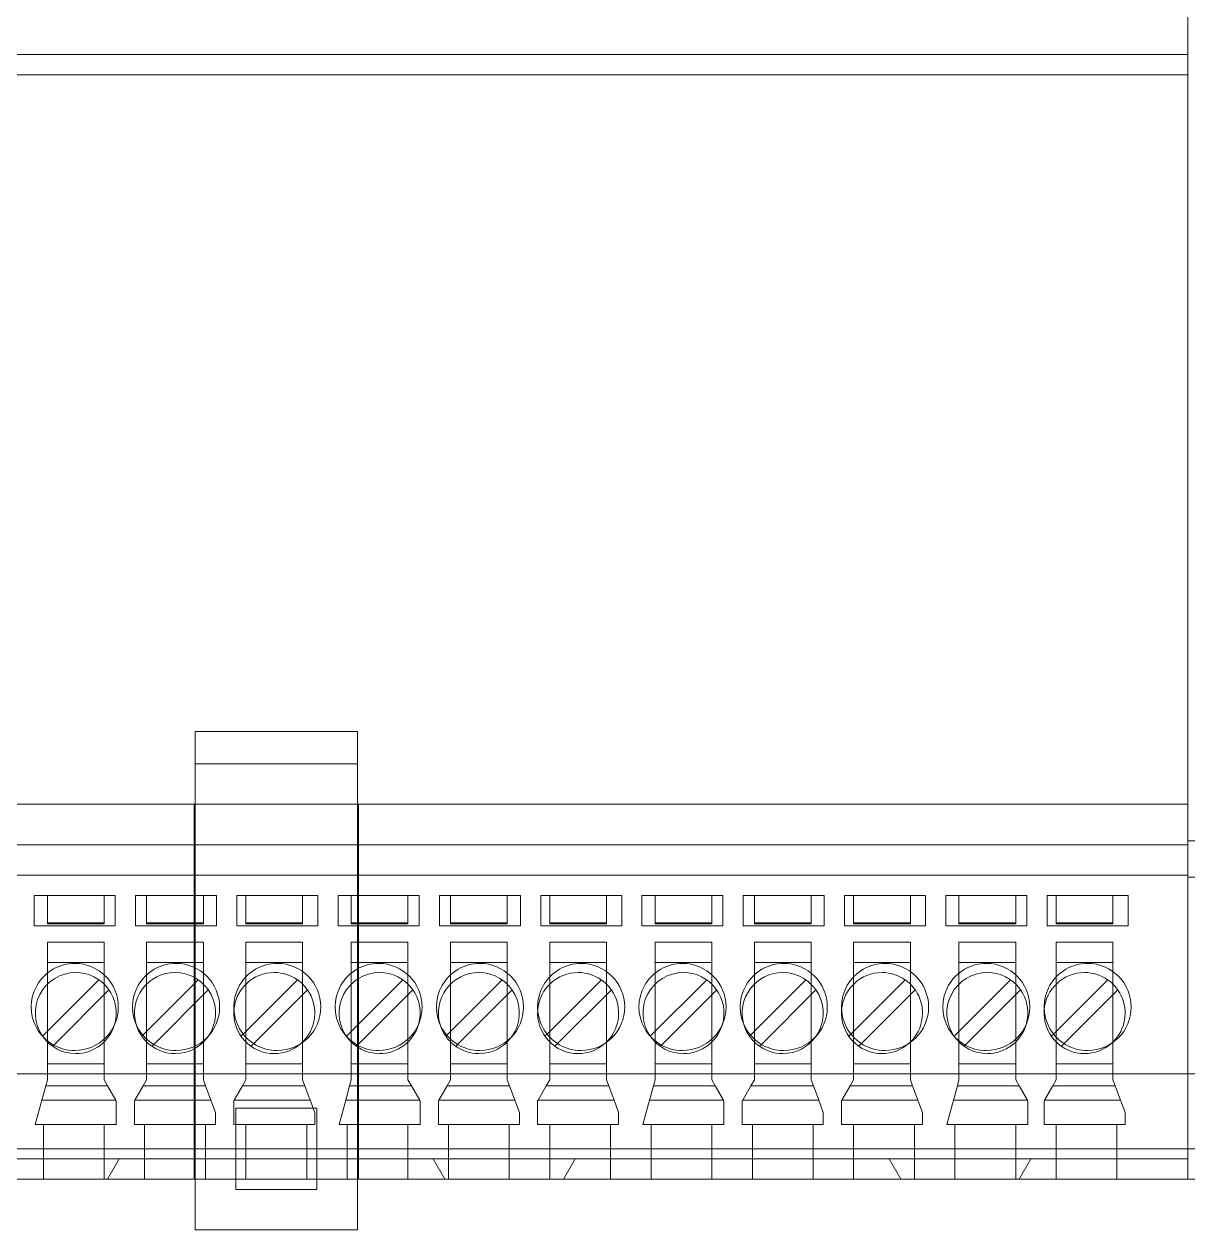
# Model space of a CAD drawing. Header units: millimetres. Extents: x 42151 to 59780, y 37376 to 44547.
# Drawn here: x 47178.2 to 47235.6, y 43174.7 to 43234.2 of the extents above; entities that cross this region are included whole.
import ezdxf

# ---------------------------------------------------------------- set-up
doc = ezdxf.new("R2010")
doc.units = ezdxf.units.MM
doc.set_wipeout_variables(frame=1)
doc.layers.add('000-PI-Oprema', color=30, linetype='Continuous', lineweight=5)
doc.layers.add('004-PI-DIN Šina', color=3, linetype='Continuous')

# ---------------------------------------------------------------- blocks, each defined once
blk = doc.blocks.new('*U134')
at = {"layer": '004-PI-DIN Šina'}
blk.add_lwpolyline([(610, -17.5), (610, 17.5), (0, 17.5), (0, -17.5)], close=True, dxfattribs=at)
for points in [[(0, 12.5), (610, 12.5)], [(0, -12.5), (610, -12.5)]]:
    blk.add_lwpolyline(points, dxfattribs=at)
blk = doc.blocks.new('2954934 - phoenix contact')
blk.add_wipeout([(48846.962, 45365.19), (48936.962, 45365.19), (48936.962, 45290.19), (48895.962, 45290.19), (48895.962, 45287.69), (48887.962, 45287.69), (48887.962, 45290.19), (48846.962, 45290.19)])
at = {"layer": '000-PI-Oprema', "ltscale": 0.25}
for p, q in [((48936.962, 45348.69), (48936.962, 45306.69)), ((48936.962, 45345.69), (48846.962, 45345.69)), ((48936.962, 45345.69), (48846.962, 45345.69)), ((48936.962, 45345.69), (48936.962, 45344.69)), ((48936.962, 45345.69), (48936.962, 45345.69)), ((48936.962, 45344.69), (48846.962, 45344.69)), ((48887.962, 45310.69), (48887.962, 45312.287)), ((48887.962, 45312.287), (48895.962, 45312.287)), ((48895.962, 45310.69), (48895.962, 45312.287)), ((48895.962, 45310.69), (48887.962, 45310.69)), ((48887.962, 45308.69), (48887.962, 45310.69)), ((48887.962, 45310.69), (48887.962, 45310.69)), ((48895.962, 45310.69), (48895.962, 45308.69)), ((48895.962, 45310.69), (48895.962, 45310.69)), ((48846.962, 45308.69), (48887.962, 45308.69)), ((48887.912, 45291.19), (48887.912, 45308.69)), ((48887.912, 45308.69), (48887.912, 45308.69)), ((48887.962, 45308.69), (48887.962, 45291.69)), ((48887.962, 45308.69), (48887.962, 45308.69)), ((48887.962, 45308.69), (48895.962, 45308.69)), ((48895.962, 45308.69), (48936.962, 45308.69)), ((48895.962, 45308.69), (48895.962, 45308.69)), ((48895.962, 45291.69), (48895.962, 45308.69)), ((48896.012, 45308.69), (48896.012, 45308.69)), ((48896.012, 45308.69), (48896.012, 45291.19)), ((48936.962, 45308.69), (48936.962, 45308.69)), ((48936.962, 45306.69), (48846.962, 45306.69)), ((48936.962, 45306.69), (48936.962, 45306.69)), ((48936.962, 45305.19), (48936.962, 45306.69)), ((48846.962, 45305.19), (48936.962, 45305.19)), ((48936.962, 45295.386), (48936.962, 45305.19)), ((48936.962, 45305.19), (48936.962, 45305.19)), ((48880.012, 45304.19), (48880.012, 45302.69)), ((48884.012, 45304.19), (48880.012, 45304.19)), ((48880.012, 45304.19), (48880.012, 45304.19)), ((48880.662, 45304.19), (48880.662, 45304.19)), ((48880.662, 45302.809), (48880.662, 45304.19)), ((48883.462, 45304.19), (48883.462, 45304.19)), ((48883.462, 45304.19), (48883.462, 45302.809)), ((48884.012, 45302.69), (48884.012, 45304.19)), ((48884.012, 45304.19), (48884.012, 45304.19)), ((48885.012, 45304.19), (48885.012, 45302.69)), ((48889.012, 45304.19), (48885.012, 45304.19)), ((48885.012, 45304.19), (48885.012, 45304.19)), ((48885.562, 45304.19), (48885.562, 45304.19)), ((48885.562, 45302.809), (48885.562, 45304.19)), ((48888.362, 45304.19), (48888.362, 45302.809)), ((48888.362, 45304.19), (48888.362, 45304.19)), ((48889.012, 45302.69), (48889.012, 45304.19)), ((48889.012, 45304.19), (48889.012, 45304.19)), ((48890.012, 45304.19), (48890.012, 45302.69)), ((48894.012, 45304.19), (48890.012, 45304.19)), ((48890.012, 45304.19), (48890.012, 45304.19)), ((48890.462, 45304.19), (48890.462, 45304.19)), ((48890.462, 45302.809), (48890.462, 45304.19)), ((48893.262, 45304.19), (48893.262, 45302.809)), ((48893.262, 45304.19), (48893.262, 45304.19)), ((48894.012, 45302.69), (48894.012, 45304.19)), ((48894.012, 45304.19), (48894.012, 45304.19)), ((48895.012, 45304.19), (48895.012, 45302.69)), ((48899.012, 45304.19), (48895.012, 45304.19)), ((48895.012, 45304.19), (48895.012, 45304.19)), ((48895.662, 45304.19), (48895.662, 45304.19)), ((48895.662, 45302.809), (48895.662, 45304.19)), ((48898.462, 45304.19), (48898.462, 45302.809)), ((48898.462, 45304.19), (48898.462, 45304.19)), ((48899.012, 45302.69), (48899.012, 45304.19)), ((48899.012, 45304.19), (48899.012, 45304.19)), ((48900.012, 45304.19), (48900.012, 45302.69)), ((48904.012, 45304.19), (48900.012, 45304.19)), ((48900.012, 45304.19), (48900.012, 45304.19)), ((48900.562, 45304.19), (48900.562, 45304.19)), ((48900.562, 45302.809), (48900.562, 45304.19)), ((48903.362, 45304.19), (48903.362, 45304.19)), ((48903.362, 45304.19), (48903.362, 45302.809)), ((48904.012, 45302.69), (48904.012, 45304.19)), ((48904.012, 45304.19), (48904.012, 45304.19)), ((48905.012, 45304.19), (48905.012, 45302.69)), ((48909.012, 45304.19), (48905.012, 45304.19)), ((48905.012, 45304.19), (48905.012, 45304.19)), ((48905.462, 45304.19), (48905.462, 45304.19)), ((48905.462, 45302.809), (48905.462, 45304.19)), ((48908.262, 45304.19), (48908.262, 45304.19)), ((48908.262, 45304.19), (48908.262, 45302.809)), ((48909.012, 45302.69), (48909.012, 45304.19)), ((48909.012, 45304.19), (48909.012, 45304.19)), ((48910.012, 45304.19), (48910.012, 45302.69)), ((48914.012, 45304.19), (48910.012, 45304.19)), ((48910.012, 45304.19), (48910.012, 45304.19)), ((48910.662, 45304.19), (48910.662, 45304.19)), ((48910.662, 45302.809), (48910.662, 45304.19)), ((48913.462, 45304.19), (48913.462, 45302.809)), ((48913.462, 45304.19), (48913.462, 45304.19)), ((48914.012, 45302.69), (48914.012, 45304.19)), ((48914.012, 45304.19), (48914.012, 45304.19)), ((48915.012, 45304.19), (48915.012, 45302.69)), ((48919.012, 45304.19), (48915.012, 45304.19)), ((48915.012, 45304.19), (48915.012, 45304.19)), ((48915.562, 45304.19), (48915.562, 45304.19)), ((48915.562, 45302.809), (48915.562, 45304.19)), ((48918.362, 45304.19), (48918.362, 45304.19)), ((48918.362, 45304.19), (48918.362, 45302.809)), ((48919.012, 45302.69), (48919.012, 45304.19)), ((48919.012, 45304.19), (48919.012, 45304.19)), ((48920.012, 45304.19), (48920.012, 45302.69)), ((48924.012, 45304.19), (48920.012, 45304.19)), ((48920.012, 45304.19), (48920.012, 45304.19)), ((48920.462, 45304.19), (48920.462, 45304.19)), ((48920.462, 45302.809), (48920.462, 45304.19)), ((48923.262, 45304.19), (48923.262, 45302.809)), ((48923.262, 45304.19), (48923.262, 45304.19)), ((48924.012, 45302.69), (48924.012, 45304.19)), ((48924.012, 45304.19), (48924.012, 45304.19)), ((48925.012, 45304.19), (48925.012, 45302.69)), ((48929.012, 45304.19), (48925.012, 45304.19)), ((48925.012, 45304.19), (48925.012, 45304.19)), ((48925.662, 45304.19), (48925.662, 45304.19)), ((48925.662, 45304.19), (48925.662, 45302.809)), ((48928.462, 45304.19), (48928.462, 45304.19)), ((48928.462, 45304.19), (48928.462, 45302.809)), ((48929.012, 45302.69), (48929.012, 45304.19)), ((48929.012, 45304.19), (48929.012, 45304.19)), ((48930.012, 45304.19), (48930.012, 45302.69)), ((48934.012, 45304.19), (48930.012, 45304.19)), ((48930.012, 45304.19), (48930.012, 45304.19)), ((48930.462, 45304.19), (48930.462, 45304.19)), ((48930.462, 45304.19), (48930.462, 45302.809)), ((48933.262, 45304.19), (48933.262, 45304.19)), ((48933.262, 45304.19), (48933.262, 45302.809)), ((48934.012, 45302.69), (48934.012, 45304.19)), ((48934.012, 45304.19), (48934.012, 45304.19)), ((48883.462, 45302.841), (48880.662, 45302.841)), ((48883.462, 45302.809), (48880.662, 45302.809)), ((48880.662, 45302.79), (48880.662, 45302.809)), ((48880.662, 45302.79), (48880.662, 45302.79)), ((48880.662, 45302.79), (48883.462, 45302.79)), ((48883.462, 45302.809), (48883.462, 45302.79)), ((48883.462, 45302.79), (48883.462, 45302.79)), ((48888.362, 45302.841), (48885.562, 45302.841)), ((48885.562, 45302.79), (48885.562, 45302.809)), ((48888.362, 45302.809), (48885.562, 45302.809)), ((48885.562, 45302.79), (48885.562, 45302.79)), ((48885.562, 45302.79), (48888.362, 45302.79)), ((48888.362, 45302.809), (48888.362, 45302.79)), ((48888.362, 45302.79), (48888.362, 45302.79)), ((48893.262, 45302.841), (48890.462, 45302.841)), ((48890.462, 45302.79), (48890.462, 45302.809)), ((48893.262, 45302.809), (48890.462, 45302.809)), ((48890.462, 45302.79), (48890.462, 45302.79)), ((48890.462, 45302.79), (48893.262, 45302.79)), ((48893.262, 45302.809), (48893.262, 45302.79)), ((48893.262, 45302.79), (48893.262, 45302.79)), ((48898.462, 45302.841), (48895.662, 45302.841)), ((48895.662, 45302.79), (48895.662, 45302.809)), ((48898.462, 45302.809), (48895.662, 45302.809)), ((48895.662, 45302.79), (48895.662, 45302.79)), ((48895.662, 45302.79), (48898.462, 45302.79)), ((48898.462, 45302.809), (48898.462, 45302.79)), ((48898.462, 45302.79), (48898.462, 45302.79)), ((48903.362, 45302.841), (48900.562, 45302.841)), ((48903.362, 45302.809), (48900.562, 45302.809)), ((48900.562, 45302.79), (48900.562, 45302.809)), ((48900.562, 45302.79), (48900.562, 45302.79)), ((48900.562, 45302.79), (48903.362, 45302.79)), ((48903.362, 45302.809), (48903.362, 45302.79)), ((48903.362, 45302.79), (48903.362, 45302.79)), ((48908.262, 45302.841), (48905.462, 45302.841)), ((48905.462, 45302.79), (48905.462, 45302.809)), ((48908.262, 45302.809), (48905.462, 45302.809)), ((48905.462, 45302.79), (48905.462, 45302.79)), ((48905.462, 45302.79), (48908.262, 45302.79)), ((48908.262, 45302.809), (48908.262, 45302.79)), ((48908.262, 45302.79), (48908.262, 45302.79)), ((48913.462, 45302.841), (48910.662, 45302.841)), ((48910.662, 45302.79), (48910.662, 45302.809)), ((48913.462, 45302.809), (48910.662, 45302.809)), ((48910.662, 45302.79), (48910.662, 45302.79)), ((48910.662, 45302.79), (48913.462, 45302.79)), ((48913.462, 45302.809), (48913.462, 45302.79)), ((48913.462, 45302.79), (48913.462, 45302.79)), ((48918.362, 45302.841), (48915.562, 45302.841)), ((48915.562, 45302.79), (48915.562, 45302.809)), ((48918.362, 45302.809), (48915.562, 45302.809)), ((48915.562, 45302.79), (48915.562, 45302.79)), ((48915.562, 45302.79), (48918.362, 45302.79)), ((48918.362, 45302.809), (48918.362, 45302.79)), ((48918.362, 45302.79), (48918.362, 45302.79)), ((48923.262, 45302.841), (48920.462, 45302.841)), ((48920.462, 45302.79), (48920.462, 45302.809)), ((48923.262, 45302.809), (48920.462, 45302.809)), ((48920.462, 45302.79), (48920.462, 45302.79)), ((48920.462, 45302.79), (48923.262, 45302.79)), ((48923.262, 45302.809), (48923.262, 45302.79)), ((48923.262, 45302.79), (48923.262, 45302.79)), ((48928.462, 45302.841), (48925.662, 45302.841)), ((48925.662, 45302.809), (48928.462, 45302.809)), ((48925.662, 45302.809), (48925.662, 45302.79)), ((48925.662, 45302.79), (48925.662, 45302.79)), ((48928.462, 45302.79), (48925.662, 45302.79)), ((48928.462, 45302.809), (48928.462, 45302.79)), ((48928.462, 45302.79), (48928.462, 45302.79)), ((48933.262, 45302.841), (48930.462, 45302.841)), ((48930.462, 45302.809), (48930.462, 45302.79)), ((48930.462, 45302.809), (48933.262, 45302.809)), ((48930.462, 45302.79), (48930.462, 45302.79)), ((48933.262, 45302.79), (48930.462, 45302.79)), ((48933.262, 45302.809), (48933.262, 45302.79)), ((48933.262, 45302.79), (48933.262, 45302.79)), ((48880.012, 45302.69), (48884.012, 45302.69)), ((48880.012, 45302.69), (48880.012, 45302.69)), ((48884.012, 45302.69), (48884.012, 45302.69)), ((48885.012, 45302.69), (48889.012, 45302.69)), ((48885.012, 45302.69), (48885.012, 45302.69)), ((48889.012, 45302.69), (48889.012, 45302.69)), ((48890.012, 45302.69), (48894.012, 45302.69)), ((48890.012, 45302.69), (48890.012, 45302.69)), ((48894.012, 45302.69), (48894.012, 45302.69)), ((48895.012, 45302.69), (48899.012, 45302.69)), ((48895.012, 45302.69), (48895.012, 45302.69)), ((48899.012, 45302.69), (48899.012, 45302.69)), ((48900.012, 45302.69), (48904.012, 45302.69)), ((48900.012, 45302.69), (48900.012, 45302.69)), ((48904.012, 45302.69), (48904.012, 45302.69)), ((48905.012, 45302.69), (48909.012, 45302.69)), ((48905.012, 45302.69), (48905.012, 45302.69)), ((48909.012, 45302.69), (48909.012, 45302.69)), ((48910.012, 45302.69), (48914.012, 45302.69)), ((48910.012, 45302.69), (48910.012, 45302.69)), ((48914.012, 45302.69), (48914.012, 45302.69)), ((48915.012, 45302.69), (48919.012, 45302.69)), ((48915.012, 45302.69), (48915.012, 45302.69)), ((48919.012, 45302.69), (48919.012, 45302.69)), ((48920.012, 45302.69), (48924.012, 45302.69)), ((48920.012, 45302.69), (48920.012, 45302.69)), ((48924.012, 45302.69), (48924.012, 45302.69)), ((48925.012, 45302.69), (48929.012, 45302.69)), ((48925.012, 45302.69), (48925.012, 45302.69)), ((48929.012, 45302.69), (48929.012, 45302.69)), ((48930.012, 45302.69), (48934.012, 45302.69)), ((48930.012, 45302.69), (48930.012, 45302.69)), ((48934.012, 45302.69), (48934.012, 45302.69)), ((48880.662, 45300.89), (48880.662, 45301.89)), ((48880.662, 45301.89), (48883.462, 45301.89)), ((48880.662, 45301.89), (48880.662, 45301.89)), ((48883.462, 45301.89), (48883.462, 45300.89)), ((48883.462, 45301.89), (48883.462, 45301.89)), ((48885.562, 45300.89), (48885.562, 45301.89)), ((48885.562, 45301.89), (48888.362, 45301.89)), ((48885.562, 45301.89), (48885.562, 45301.89)), ((48888.362, 45301.89), (48888.362, 45300.89)), ((48888.362, 45301.89), (48888.362, 45301.89)), ((48890.462, 45300.89), (48890.462, 45301.89)), ((48890.462, 45301.89), (48893.262, 45301.89)), ((48890.462, 45301.89), (48890.462, 45301.89)), ((48893.262, 45301.89), (48893.262, 45300.89)), ((48893.262, 45301.89), (48893.262, 45301.89)), ((48895.662, 45300.89), (48895.662, 45301.89)), ((48895.662, 45301.89), (48898.462, 45301.89)), ((48895.662, 45301.89), (48895.662, 45301.89)), ((48898.462, 45301.89), (48898.462, 45300.89)), ((48898.462, 45301.89), (48898.462, 45301.89)), ((48900.562, 45300.89), (48900.562, 45301.89)), ((48900.562, 45301.89), (48903.362, 45301.89)), ((48900.562, 45301.89), (48900.562, 45301.89)), ((48903.362, 45301.89), (48903.362, 45300.89)), ((48903.362, 45301.89), (48903.362, 45301.89)), ((48905.462, 45300.89), (48905.462, 45301.89)), ((48905.462, 45301.89), (48908.262, 45301.89)), ((48905.462, 45301.89), (48905.462, 45301.89)), ((48908.262, 45301.89), (48908.262, 45300.89)), ((48908.262, 45301.89), (48908.262, 45301.89)), ((48910.662, 45300.89), (48910.662, 45301.89)), ((48910.662, 45301.89), (48913.462, 45301.89)), ((48910.662, 45301.89), (48910.662, 45301.89)), ((48913.462, 45301.89), (48913.462, 45300.89)), ((48913.462, 45301.89), (48913.462, 45301.89)), ((48915.562, 45300.89), (48915.562, 45301.89)), ((48915.562, 45301.89), (48918.362, 45301.89)), ((48915.562, 45301.89), (48915.562, 45301.89)), ((48918.362, 45301.89), (48918.362, 45300.89)), ((48918.362, 45301.89), (48918.362, 45301.89)), ((48920.462, 45300.89), (48920.462, 45301.89)), ((48920.462, 45301.89), (48923.262, 45301.89)), ((48920.462, 45301.89), (48920.462, 45301.89)), ((48923.262, 45301.89), (48923.262, 45300.89)), ((48923.262, 45301.89), (48923.262, 45301.89)), ((48925.662, 45300.89), (48925.662, 45301.89)), ((48925.662, 45301.89), (48928.462, 45301.89)), ((48925.662, 45301.89), (48925.662, 45301.89)), ((48928.462, 45301.89), (48928.462, 45300.89)), ((48928.462, 45301.89), (48928.462, 45301.89)), ((48930.462, 45300.89), (48930.462, 45301.89)), ((48930.462, 45301.89), (48933.262, 45301.89)), ((48930.462, 45301.89), (48930.462, 45301.89)), ((48933.262, 45301.89), (48933.262, 45300.89)), ((48933.262, 45301.89), (48933.262, 45301.89)), ((48880.662, 45300.89), (48883.462, 45300.89)), ((48880.662, 45295.89), (48880.662, 45300.89)), ((48880.662, 45300.89), (48880.662, 45300.89)), ((48882.012, 45300.84), (48882.012, 45300.84)), ((48882.062, 45300.39), (48882.062, 45300.39)), ((48883.462, 45300.89), (48883.462, 45295.89)), ((48883.462, 45300.89), (48883.462, 45300.89)), ((48885.562, 45295.89), (48885.562, 45300.89)), ((48885.562, 45300.89), (48888.362, 45300.89)), ((48885.562, 45300.89), (48885.562, 45300.89)), ((48886.962, 45300.39), (48886.962, 45300.39)), ((48887.012, 45300.84), (48887.012, 45300.84)), ((48888.362, 45300.89), (48888.362, 45295.89)), ((48888.362, 45300.89), (48888.362, 45300.89)), ((48890.462, 45295.89), (48890.462, 45300.89)), ((48890.462, 45300.89), (48893.262, 45300.89)), ((48890.462, 45300.89), (48890.462, 45300.89)), ((48891.862, 45300.39), (48891.862, 45300.39)), ((48892.012, 45300.84), (48892.012, 45300.84)), ((48893.262, 45300.89), (48893.262, 45295.89)), ((48893.262, 45300.89), (48893.262, 45300.89)), ((48895.662, 45295.89), (48895.662, 45300.89)), ((48895.662, 45300.89), (48898.462, 45300.89)), ((48895.662, 45300.89), (48895.662, 45300.89)), ((48897.012, 45300.84), (48897.012, 45300.84)), ((48897.062, 45300.39), (48897.062, 45300.39)), ((48898.462, 45300.89), (48898.462, 45295.89)), ((48898.462, 45300.89), (48898.462, 45300.89)), ((48900.562, 45295.89), (48900.562, 45300.89)), ((48900.562, 45300.89), (48903.362, 45300.89)), ((48900.562, 45300.89), (48900.562, 45300.89)), ((48901.962, 45300.39), (48901.962, 45300.39)), ((48902.012, 45300.84), (48902.012, 45300.84)), ((48903.362, 45300.89), (48903.362, 45295.89)), ((48903.362, 45300.89), (48903.362, 45300.89)), ((48905.462, 45295.89), (48905.462, 45300.89)), ((48905.462, 45300.89), (48908.262, 45300.89)), ((48905.462, 45300.89), (48905.462, 45300.89)), ((48906.862, 45300.39), (48906.862, 45300.39)), ((48907.012, 45300.84), (48907.012, 45300.84)), ((48908.262, 45300.89), (48908.262, 45295.89)), ((48908.262, 45300.89), (48908.262, 45300.89)), ((48910.662, 45295.89), (48910.662, 45300.89)), ((48910.662, 45300.89), (48913.462, 45300.89)), ((48910.662, 45300.89), (48910.662, 45300.89)), ((48912.012, 45300.84), (48912.012, 45300.84)), ((48912.062, 45300.39), (48912.062, 45300.39)), ((48913.462, 45300.89), (48913.462, 45295.89)), ((48913.462, 45300.89), (48913.462, 45300.89)), ((48915.562, 45295.89), (48915.562, 45300.89)), ((48915.562, 45300.89), (48918.362, 45300.89)), ((48915.562, 45300.89), (48915.562, 45300.89)), ((48916.962, 45300.39), (48916.962, 45300.39)), ((48917.012, 45300.84), (48917.012, 45300.84)), ((48918.362, 45300.89), (48918.362, 45295.89)), ((48918.362, 45300.89), (48918.362, 45300.89)), ((48920.462, 45295.89), (48920.462, 45300.89)), ((48920.462, 45300.89), (48923.262, 45300.89)), ((48920.462, 45300.89), (48920.462, 45300.89)), ((48921.862, 45300.39), (48921.862, 45300.39)), ((48922.012, 45300.84), (48922.012, 45300.84)), ((48923.262, 45300.89), (48923.262, 45295.89)), ((48923.262, 45300.89), (48923.262, 45300.89)), ((48925.662, 45295.89), (48925.662, 45300.89)), ((48925.662, 45300.89), (48925.662, 45300.89)), ((48925.662, 45300.89), (48928.462, 45300.89)), ((48927.012, 45300.84), (48927.012, 45300.84)), ((48927.062, 45300.39), (48927.062, 45300.39)), ((48928.462, 45300.89), (48928.462, 45295.89)), ((48928.462, 45300.89), (48928.462, 45300.89)), ((48930.462, 45295.89), (48930.462, 45300.89)), ((48930.462, 45300.89), (48930.462, 45300.89)), ((48930.462, 45300.89), (48933.262, 45300.89)), ((48931.862, 45300.39), (48931.862, 45300.39)), ((48932.012, 45300.84), (48932.012, 45300.84)), ((48933.262, 45300.89), (48933.262, 45295.89)), ((48933.262, 45300.89), (48933.262, 45300.89)), ((48883.207, 45300.03), (48880.422, 45297.245)), ((48883.207, 45300.03), (48883.207, 45300.03)), ((48888.107, 45300.03), (48885.374, 45297.297)), ((48888.107, 45300.03), (48888.107, 45300.03)), ((48893.007, 45300.03), (48890.329, 45297.352)), ((48893.007, 45300.03), (48893.007, 45300.03)), ((48898.207, 45300.03), (48895.422, 45297.245)), ((48898.207, 45300.03), (48898.207, 45300.03)), ((48903.107, 45300.03), (48900.374, 45297.297)), ((48903.107, 45300.03), (48903.107, 45300.03)), ((48908.007, 45300.03), (48905.329, 45297.352)), ((48908.007, 45300.03), (48908.007, 45300.03)), ((48913.207, 45300.03), (48910.422, 45297.245)), ((48913.207, 45300.03), (48913.207, 45300.03)), ((48918.107, 45300.03), (48915.374, 45297.297)), ((48918.107, 45300.03), (48918.107, 45300.03)), ((48923.007, 45300.03), (48920.329, 45297.352)), ((48923.007, 45300.03), (48923.007, 45300.03)), ((48925.422, 45297.245), (48928.207, 45300.03)), ((48928.207, 45300.03), (48928.207, 45300.03)), ((48930.329, 45297.352), (48933.007, 45300.03)), ((48933.007, 45300.03), (48933.007, 45300.03)), ((48880.974, 45296.807), (48883.702, 45299.535)), ((48883.702, 45299.535), (48883.702, 45299.535)), ((48885.91, 45296.844), (48888.602, 45299.535)), ((48888.602, 45299.535), (48888.602, 45299.535)), ((48890.848, 45296.882), (48893.502, 45299.535)), ((48893.502, 45299.535), (48893.502, 45299.535)), ((48895.974, 45296.807), (48898.702, 45299.535)), ((48898.702, 45299.535), (48898.702, 45299.535)), ((48900.91, 45296.844), (48903.602, 45299.535)), ((48903.602, 45299.535), (48903.602, 45299.535)), ((48905.848, 45296.882), (48908.502, 45299.535)), ((48908.502, 45299.535), (48908.502, 45299.535)), ((48910.974, 45296.807), (48913.702, 45299.535)), ((48913.702, 45299.535), (48913.702, 45299.535)), ((48915.91, 45296.844), (48918.602, 45299.535)), ((48918.602, 45299.535), (48918.602, 45299.535)), ((48920.848, 45296.882), (48923.502, 45299.535)), ((48923.502, 45299.535), (48923.502, 45299.535)), ((48928.702, 45299.535), (48925.974, 45296.807)), ((48928.702, 45299.535), (48928.702, 45299.535)), ((48933.502, 45299.535), (48930.848, 45296.882)), ((48933.502, 45299.535), (48933.502, 45299.535)), ((48890.329, 45297.352), (48890.222, 45297.245)), ((48905.329, 45297.352), (48905.222, 45297.245)), ((48920.329, 45297.352), (48920.222, 45297.245)), ((48930.222, 45297.245), (48930.329, 45297.352)), ((48880.422, 45297.245), (48880.422, 45297.245)), ((48880.917, 45296.75), (48880.974, 45296.807)), ((48885.374, 45297.297), (48885.322, 45297.245)), ((48885.322, 45297.245), (48885.322, 45297.245)), ((48885.817, 45296.75), (48885.91, 45296.844)), ((48890.222, 45297.245), (48890.222, 45297.245)), ((48890.717, 45296.75), (48890.848, 45296.882)), ((48895.422, 45297.245), (48895.422, 45297.245)), ((48895.917, 45296.75), (48895.974, 45296.807)), ((48900.374, 45297.297), (48900.322, 45297.245)), ((48900.322, 45297.245), (48900.322, 45297.245)), ((48900.817, 45296.75), (48900.91, 45296.844)), ((48905.222, 45297.245), (48905.222, 45297.245)), ((48905.717, 45296.75), (48905.848, 45296.882)), ((48910.422, 45297.245), (48910.422, 45297.245)), ((48910.917, 45296.75), (48910.974, 45296.807)), ((48915.374, 45297.297), (48915.322, 45297.245)), ((48915.322, 45297.245), (48915.322, 45297.245)), ((48915.817, 45296.75), (48915.91, 45296.844)), ((48920.222, 45297.245), (48920.222, 45297.245)), ((48920.717, 45296.75), (48920.848, 45296.882)), ((48925.422, 45297.245), (48925.422, 45297.245)), ((48925.974, 45296.807), (48925.917, 45296.75)), ((48930.222, 45297.245), (48930.222, 45297.245)), ((48930.848, 45296.882), (48930.717, 45296.75)), ((48880.917, 45296.75), (48880.917, 45296.75)), ((48882.012, 45296.54), (48882.012, 45296.54)), ((48882.062, 45296.39), (48882.062, 45296.39)), ((48885.817, 45296.75), (48885.817, 45296.75)), ((48886.962, 45296.39), (48886.962, 45296.39)), ((48887.012, 45296.54), (48887.012, 45296.54)), ((48890.717, 45296.75), (48890.717, 45296.75)), ((48891.862, 45296.39), (48891.862, 45296.39)), ((48892.012, 45296.54), (48892.012, 45296.54)), ((48895.917, 45296.75), (48895.917, 45296.75)), ((48897.012, 45296.54), (48897.012, 45296.54)), ((48897.062, 45296.39), (48897.062, 45296.39)), ((48900.817, 45296.75), (48900.817, 45296.75)), ((48901.962, 45296.39), (48901.962, 45296.39)), ((48902.012, 45296.54), (48902.012, 45296.54)), ((48905.717, 45296.75), (48905.717, 45296.75)), ((48906.862, 45296.39), (48906.862, 45296.39)), ((48907.012, 45296.54), (48907.012, 45296.54)), ((48910.917, 45296.75), (48910.917, 45296.75)), ((48912.012, 45296.54), (48912.012, 45296.54)), ((48912.062, 45296.39), (48912.062, 45296.39)), ((48915.817, 45296.75), (48915.817, 45296.75)), ((48916.962, 45296.39), (48916.962, 45296.39)), ((48917.012, 45296.54), (48917.012, 45296.54)), ((48920.717, 45296.75), (48920.717, 45296.75)), ((48921.862, 45296.39), (48921.862, 45296.39)), ((48922.012, 45296.54), (48922.012, 45296.54)), ((48925.917, 45296.75), (48925.917, 45296.75)), ((48927.012, 45296.54), (48927.012, 45296.54)), ((48927.062, 45296.39), (48927.062, 45296.39)), ((48930.717, 45296.75), (48930.717, 45296.75)), ((48931.862, 45296.39), (48931.862, 45296.39)), ((48932.012, 45296.54), (48932.012, 45296.54)), ((48883.462, 45295.89), (48880.662, 45295.89)), ((48880.662, 45295.09), (48880.662, 45295.89)), ((48880.662, 45295.89), (48880.662, 45295.89)), ((48883.462, 45295.89), (48883.462, 45295.09)), ((48883.462, 45295.89), (48883.462, 45295.89)), ((48888.362, 45295.89), (48885.562, 45295.89)), ((48885.562, 45295.09), (48885.562, 45295.89)), ((48885.562, 45295.89), (48885.562, 45295.89)), ((48888.362, 45295.89), (48888.362, 45295.093)), ((48888.362, 45295.89), (48888.362, 45295.89)), ((48893.262, 45295.89), (48890.462, 45295.89)), ((48890.462, 45295.09), (48890.462, 45295.89)), ((48890.462, 45295.89), (48890.462, 45295.89)), ((48893.262, 45295.89), (48893.262, 45295.093)), ((48893.262, 45295.89), (48893.262, 45295.89)), ((48898.462, 45295.89), (48895.662, 45295.89)), ((48895.662, 45295.09), (48895.662, 45295.89)), ((48895.662, 45295.89), (48895.662, 45295.89)), ((48898.462, 45295.89), (48898.462, 45295.09)), ((48898.462, 45295.89), (48898.462, 45295.89)), ((48903.362, 45295.89), (48900.562, 45295.89)), ((48900.562, 45295.89), (48900.562, 45295.89)), ((48900.562, 45295.09), (48900.562, 45295.89)), ((48903.362, 45295.89), (48903.362, 45295.093)), ((48903.362, 45295.89), (48903.362, 45295.89)), ((48908.262, 45295.89), (48905.462, 45295.89)), ((48905.462, 45295.09), (48905.462, 45295.89)), ((48905.462, 45295.89), (48905.462, 45295.89)), ((48908.262, 45295.89), (48908.262, 45295.093)), ((48908.262, 45295.89), (48908.262, 45295.89)), ((48913.462, 45295.89), (48910.662, 45295.89)), ((48910.662, 45295.09), (48910.662, 45295.89)), ((48910.662, 45295.89), (48910.662, 45295.89)), ((48913.462, 45295.89), (48913.462, 45295.09)), ((48913.462, 45295.89), (48913.462, 45295.89)), ((48918.362, 45295.89), (48915.562, 45295.89)), ((48915.562, 45295.89), (48915.562, 45295.89)), ((48915.562, 45295.09), (48915.562, 45295.89)), ((48918.362, 45295.89), (48918.362, 45295.093)), ((48918.362, 45295.89), (48918.362, 45295.89)), ((48923.262, 45295.89), (48920.462, 45295.89)), ((48920.462, 45295.89), (48920.462, 45295.89)), ((48920.462, 45295.09), (48920.462, 45295.89)), ((48923.262, 45295.89), (48923.262, 45295.093)), ((48923.262, 45295.89), (48923.262, 45295.89)), ((48928.462, 45295.89), (48925.662, 45295.89)), ((48925.662, 45295.09), (48925.662, 45295.89)), ((48925.662, 45295.89), (48925.662, 45295.89)), ((48928.462, 45295.89), (48928.462, 45295.09)), ((48928.462, 45295.89), (48928.462, 45295.89)), ((48933.262, 45295.89), (48930.462, 45295.89)), ((48930.462, 45295.09), (48930.462, 45295.89)), ((48930.462, 45295.89), (48930.462, 45295.89)), ((48933.262, 45295.89), (48933.262, 45295.093)), ((48933.262, 45295.89), (48933.262, 45295.89)), ((48846.962, 45295.386), (48936.962, 45295.386)), ((48880.581, 45294.793), (48880.662, 45295.09)), ((48880.662, 45295.09), (48880.662, 45295.09)), ((48883.462, 45295.09), (48883.633, 45294.793)), ((48883.462, 45295.09), (48883.462, 45295.09)), ((48885.39, 45294.793), (48885.562, 45295.09)), ((48885.562, 45295.09), (48885.562, 45295.09)), ((48888.474, 45294.793), (48888.362, 45295.093)), ((48888.362, 45295.093), (48888.362, 45295.093)), ((48890.29, 45294.793), (48890.462, 45295.09)), ((48890.462, 45295.09), (48890.462, 45295.09)), ((48893.374, 45294.793), (48893.262, 45295.093)), ((48893.262, 45295.093), (48893.262, 45295.093)), ((48895.581, 45294.793), (48895.662, 45295.09)), ((48895.662, 45295.09), (48895.662, 45295.09)), ((48898.462, 45295.09), (48898.633, 45294.793)), ((48898.462, 45295.09), (48898.462, 45295.09)), ((48900.39, 45294.793), (48900.562, 45295.09)), ((48900.562, 45295.09), (48900.562, 45295.09)), ((48903.474, 45294.793), (48903.362, 45295.093)), ((48903.362, 45295.093), (48903.362, 45295.093)), ((48905.29, 45294.793), (48905.462, 45295.09)), ((48905.462, 45295.09), (48905.462, 45295.09)), ((48908.374, 45294.793), (48908.262, 45295.093)), ((48908.262, 45295.093), (48908.262, 45295.093)), ((48910.581, 45294.793), (48910.662, 45295.09)), ((48910.662, 45295.09), (48910.662, 45295.09)), ((48913.462, 45295.09), (48913.633, 45294.793)), ((48913.462, 45295.09), (48913.462, 45295.09)), ((48915.39, 45294.793), (48915.562, 45295.09)), ((48915.562, 45295.09), (48915.562, 45295.09)), ((48918.474, 45294.793), (48918.362, 45295.093)), ((48918.362, 45295.093), (48918.362, 45295.093)), ((48920.29, 45294.793), (48920.462, 45295.09)), ((48920.462, 45295.09), (48920.462, 45295.09)), ((48923.374, 45294.793), (48923.262, 45295.093)), ((48923.262, 45295.093), (48923.262, 45295.093)), ((48925.662, 45295.09), (48925.581, 45294.793)), ((48925.662, 45295.09), (48925.662, 45295.09)), ((48928.462, 45295.09), (48928.633, 45294.793)), ((48928.462, 45295.09), (48928.462, 45295.09)), ((48930.29, 45294.793), (48930.462, 45295.09)), ((48930.462, 45295.09), (48930.462, 45295.09)), ((48933.262, 45295.093), (48933.374, 45294.793)), ((48933.262, 45295.093), (48933.262, 45295.093)), ((48936.962, 45291.69), (48936.962, 45295.386)), ((48880.389, 45294.09), (48880.581, 45294.793)), ((48883.633, 45294.793), (48880.581, 45294.793)), ((48883.633, 45294.793), (48884.039, 45294.09)), ((48884.984, 45294.09), (48885.39, 45294.793)), ((48888.474, 45294.793), (48885.39, 45294.793)), ((48888.737, 45294.09), (48888.474, 45294.793)), ((48889.884, 45294.09), (48890.29, 45294.793)), ((48893.374, 45294.793), (48890.29, 45294.793)), ((48893.637, 45294.09), (48893.374, 45294.793)), ((48895.389, 45294.09), (48895.581, 45294.793)), ((48898.633, 45294.793), (48895.581, 45294.793)), ((48898.633, 45294.793), (48899.039, 45294.09)), ((48899.984, 45294.09), (48900.39, 45294.793)), ((48903.474, 45294.793), (48900.39, 45294.793)), ((48903.737, 45294.09), (48903.474, 45294.793)), ((48904.884, 45294.09), (48905.29, 45294.793)), ((48908.374, 45294.793), (48905.29, 45294.793)), ((48908.637, 45294.09), (48908.374, 45294.793)), ((48910.389, 45294.09), (48910.581, 45294.793)), ((48913.633, 45294.793), (48910.581, 45294.793)), ((48913.633, 45294.793), (48914.039, 45294.09)), ((48914.984, 45294.09), (48915.39, 45294.793)), ((48918.474, 45294.793), (48915.39, 45294.793)), ((48918.737, 45294.09), (48918.474, 45294.793)), ((48919.884, 45294.09), (48920.29, 45294.793)), ((48923.374, 45294.793), (48920.29, 45294.793)), ((48923.637, 45294.09), (48923.374, 45294.793)), ((48925.581, 45294.793), (48925.389, 45294.09)), ((48928.633, 45294.793), (48925.581, 45294.793)), ((48928.633, 45294.793), (48929.039, 45294.09)), ((48929.884, 45294.09), (48930.29, 45294.793)), ((48933.374, 45294.793), (48930.29, 45294.793)), ((48933.374, 45294.793), (48933.637, 45294.09)), ((48880.062, 45292.89), (48880.389, 45294.09)), ((48880.389, 45294.09), (48880.389, 45294.09)), ((48880.389, 45294.09), (48884.039, 45294.09)), ((48884.062, 45294.051), (48884.039, 45294.09)), ((48884.039, 45294.09), (48884.039, 45294.09)), ((48884.062, 45294.051), (48884.062, 45292.89)), ((48884.062, 45294.051), (48884.062, 45294.051)), ((48884.962, 45294.051), (48884.984, 45294.09)), ((48884.962, 45294.051), (48884.962, 45294.051)), ((48884.962, 45292.89), (48884.962, 45294.051)), ((48884.984, 45294.09), (48888.737, 45294.09)), ((48884.984, 45294.09), (48884.984, 45294.09)), ((48888.737, 45294.09), (48888.737, 45294.09)), ((48888.962, 45293.49), (48888.737, 45294.09)), ((48889.862, 45294.051), (48889.884, 45294.09)), ((48889.862, 45294.051), (48889.862, 45294.051)), ((48889.862, 45292.89), (48889.862, 45294.051)), ((48889.884, 45294.09), (48893.637, 45294.09)), ((48889.884, 45294.09), (48889.884, 45294.09)), ((48893.637, 45294.09), (48893.637, 45294.09)), ((48893.862, 45293.49), (48893.637, 45294.09)), ((48895.062, 45292.89), (48895.389, 45294.09)), ((48895.389, 45294.09), (48899.039, 45294.09)), ((48895.389, 45294.09), (48895.389, 45294.09)), ((48899.062, 45294.051), (48899.039, 45294.09)), ((48899.039, 45294.09), (48899.039, 45294.09)), ((48899.062, 45294.051), (48899.062, 45292.89)), ((48899.062, 45294.051), (48899.062, 45294.051)), ((48899.962, 45294.051), (48899.984, 45294.09)), ((48899.962, 45292.89), (48899.962, 45294.051)), ((48899.962, 45294.051), (48899.962, 45294.051)), ((48899.984, 45294.09), (48903.737, 45294.09)), ((48899.984, 45294.09), (48899.984, 45294.09)), ((48903.962, 45293.49), (48903.737, 45294.09)), ((48903.737, 45294.09), (48903.737, 45294.09)), ((48904.862, 45294.051), (48904.884, 45294.09)), ((48904.862, 45294.051), (48904.862, 45294.051)), ((48904.862, 45292.89), (48904.862, 45294.051)), ((48904.884, 45294.09), (48908.637, 45294.09)), ((48904.884, 45294.09), (48904.884, 45294.09)), ((48908.637, 45294.09), (48908.637, 45294.09)), ((48908.862, 45293.49), (48908.637, 45294.09)), ((48910.062, 45292.89), (48910.389, 45294.09)), ((48910.389, 45294.09), (48914.039, 45294.09)), ((48910.389, 45294.09), (48910.389, 45294.09)), ((48914.062, 45294.051), (48914.039, 45294.09)), ((48914.039, 45294.09), (48914.039, 45294.09)), ((48914.062, 45294.051), (48914.062, 45292.89)), ((48914.062, 45294.051), (48914.062, 45294.051)), ((48914.962, 45294.051), (48914.984, 45294.09)), ((48914.962, 45292.89), (48914.962, 45294.051)), ((48914.962, 45294.051), (48914.962, 45294.051)), ((48914.984, 45294.09), (48918.737, 45294.09)), ((48914.984, 45294.09), (48914.984, 45294.09)), ((48918.962, 45293.49), (48918.737, 45294.09)), ((48918.737, 45294.09), (48918.737, 45294.09)), ((48919.862, 45294.051), (48919.884, 45294.09)), ((48919.862, 45292.89), (48919.862, 45294.051)), ((48919.862, 45294.051), (48919.862, 45294.051)), ((48919.884, 45294.09), (48923.637, 45294.09)), ((48919.884, 45294.09), (48919.884, 45294.09)), ((48923.862, 45293.49), (48923.637, 45294.09)), ((48923.637, 45294.09), (48923.637, 45294.09)), ((48925.389, 45294.09), (48925.062, 45292.89)), ((48929.039, 45294.09), (48925.389, 45294.09)), ((48925.389, 45294.09), (48925.389, 45294.09)), ((48929.039, 45294.09), (48929.039, 45294.09)), ((48929.062, 45294.051), (48929.039, 45294.09)), ((48929.062, 45292.89), (48929.062, 45294.051)), ((48929.062, 45294.051), (48929.062, 45294.051)), ((48929.884, 45294.09), (48929.862, 45294.051)), ((48929.862, 45294.051), (48929.862, 45294.051)), ((48929.862, 45294.051), (48929.862, 45292.89)), ((48933.637, 45294.09), (48929.884, 45294.09)), ((48929.884, 45294.09), (48929.884, 45294.09)), ((48933.637, 45294.09), (48933.637, 45294.09)), ((48933.862, 45293.49), (48933.637, 45294.09)), ((48888.962, 45293.49), (48888.962, 45292.89)), ((48888.962, 45293.49), (48888.962, 45293.49)), ((48889.962, 45291.69), (48889.962, 45293.69)), ((48889.962, 45293.69), (48893.962, 45293.69)), ((48889.962, 45293.69), (48889.962, 45293.69)), ((48893.862, 45293.49), (48893.862, 45292.89)), ((48893.862, 45293.49), (48893.862, 45293.49)), ((48893.962, 45293.69), (48893.962, 45291.69)), ((48893.962, 45293.69), (48893.962, 45293.69)), ((48903.962, 45293.49), (48903.962, 45292.89)), ((48903.962, 45293.49), (48903.962, 45293.49)), ((48908.862, 45293.49), (48908.862, 45292.89)), ((48908.862, 45293.49), (48908.862, 45293.49)), ((48918.962, 45293.49), (48918.962, 45292.89)), ((48918.962, 45293.49), (48918.962, 45293.49)), ((48923.862, 45293.49), (48923.862, 45292.89)), ((48923.862, 45293.49), (48923.862, 45293.49)), ((48933.862, 45292.89), (48933.862, 45293.49)), ((48933.862, 45293.49), (48933.862, 45293.49)), ((48880.062, 45292.89), (48880.062, 45292.89)), ((48880.062, 45292.89), (48880.462, 45292.89)), ((48880.462, 45292.89), (48880.462, 45292.89)), ((48880.462, 45292.89), (48883.462, 45292.89)), ((48880.462, 45292.89), (48880.462, 45292.89)), ((48880.462, 45292.89), (48880.462, 45290.19)), ((48880.462, 45292.89), (48880.462, 45292.89)), ((48883.462, 45292.89), (48883.462, 45292.89)), ((48883.462, 45292.89), (48884.062, 45292.89)), ((48883.462, 45292.89), (48883.462, 45292.89)), ((48883.462, 45292.89), (48883.462, 45290.19)), ((48883.462, 45292.89), (48883.462, 45292.89)), ((48884.062, 45292.89), (48884.062, 45292.89)), ((48884.962, 45292.89), (48884.962, 45292.89)), ((48884.962, 45292.89), (48885.462, 45292.89)), ((48885.462, 45292.89), (48885.462, 45292.89)), ((48885.462, 45292.89), (48888.462, 45292.89)), ((48885.462, 45292.89), (48885.462, 45292.89)), ((48885.462, 45292.89), (48885.462, 45290.19)), ((48885.462, 45292.89), (48885.462, 45292.89)), ((48888.462, 45292.89), (48888.462, 45292.89)), ((48888.462, 45292.89), (48888.962, 45292.89)), ((48888.462, 45292.89), (48888.462, 45292.89)), ((48888.462, 45292.89), (48888.462, 45290.19)), ((48888.462, 45292.89), (48888.462, 45292.89)), ((48888.962, 45292.89), (48888.962, 45292.89)), ((48889.862, 45292.89), (48889.862, 45292.89)), ((48889.862, 45292.89), (48890.462, 45292.89)), ((48890.462, 45292.89), (48890.462, 45292.89)), ((48890.462, 45292.89), (48893.462, 45292.89)), ((48890.462, 45292.89), (48890.462, 45292.89)), ((48890.462, 45292.89), (48890.462, 45290.19)), ((48890.462, 45292.89), (48890.462, 45292.89)), ((48893.462, 45292.89), (48893.462, 45292.89)), ((48893.462, 45292.89), (48893.862, 45292.89)), ((48893.462, 45292.89), (48893.462, 45292.89)), ((48893.462, 45292.89), (48893.462, 45290.19)), ((48893.462, 45292.89), (48893.462, 45292.89)), ((48893.862, 45292.89), (48893.862, 45292.89)), ((48895.062, 45292.89), (48895.462, 45292.89)), ((48895.062, 45292.89), (48895.062, 45292.89)), ((48895.462, 45292.89), (48898.462, 45292.89)), ((48895.462, 45292.89), (48895.462, 45292.89)), ((48895.462, 45292.89), (48895.462, 45292.89)), ((48895.462, 45292.89), (48895.462, 45290.19)), ((48895.462, 45292.89), (48895.462, 45292.89)), ((48898.462, 45292.89), (48898.462, 45292.89)), ((48898.462, 45292.89), (48899.062, 45292.89)), ((48898.462, 45292.89), (48898.462, 45292.89)), ((48898.462, 45292.89), (48898.462, 45290.19)), ((48898.462, 45292.89), (48898.462, 45292.89)), ((48899.062, 45292.89), (48899.062, 45292.89)), ((48899.962, 45292.89), (48900.462, 45292.89)), ((48899.962, 45292.89), (48899.962, 45292.89)), ((48900.462, 45292.89), (48903.462, 45292.89)), ((48900.462, 45292.89), (48900.462, 45292.89)), ((48900.462, 45292.89), (48900.462, 45292.89)), ((48900.462, 45292.89), (48900.462, 45290.19)), ((48900.462, 45292.89), (48900.462, 45292.89)), ((48903.462, 45292.89), (48903.462, 45292.89)), ((48903.462, 45292.89), (48903.962, 45292.89)), ((48903.462, 45292.89), (48903.462, 45292.89)), ((48903.462, 45292.89), (48903.462, 45290.19)), ((48903.462, 45292.89), (48903.462, 45292.89)), ((48903.962, 45292.89), (48903.962, 45292.89)), ((48904.862, 45292.89), (48904.862, 45292.89)), ((48904.862, 45292.89), (48905.462, 45292.89)), ((48905.462, 45292.89), (48905.462, 45292.89)), ((48905.462, 45292.89), (48908.462, 45292.89)), ((48905.462, 45292.89), (48905.462, 45292.89)), ((48905.462, 45292.89), (48905.462, 45290.19)), ((48905.462, 45292.89), (48905.462, 45292.89)), ((48908.462, 45292.89), (48908.462, 45292.89)), ((48908.462, 45292.89), (48908.862, 45292.89)), ((48908.462, 45292.89), (48908.462, 45292.89)), ((48908.462, 45292.89), (48908.462, 45290.19)), ((48908.462, 45292.89), (48908.462, 45292.89)), ((48908.862, 45292.89), (48908.862, 45292.89)), ((48910.062, 45292.89), (48910.462, 45292.89)), ((48910.062, 45292.89), (48910.062, 45292.89)), ((48910.462, 45292.89), (48913.462, 45292.89)), ((48910.462, 45292.89), (48910.462, 45292.89)), ((48910.462, 45292.89), (48910.462, 45292.89)), ((48910.462, 45292.89), (48910.462, 45290.19)), ((48910.462, 45292.89), (48910.462, 45292.89)), ((48913.462, 45292.89), (48913.462, 45292.89)), ((48913.462, 45292.89), (48914.062, 45292.89)), ((48913.462, 45292.89), (48913.462, 45292.89)), ((48913.462, 45292.89), (48913.462, 45290.19)), ((48913.462, 45292.89), (48913.462, 45292.89)), ((48914.062, 45292.89), (48914.062, 45292.89)), ((48914.962, 45292.89), (48915.462, 45292.89)), ((48914.962, 45292.89), (48914.962, 45292.89)), ((48915.462, 45292.89), (48918.462, 45292.89)), ((48915.462, 45292.89), (48915.462, 45292.89)), ((48915.462, 45292.89), (48915.462, 45292.89)), ((48915.462, 45292.89), (48915.462, 45290.19)), ((48915.462, 45292.89), (48915.462, 45292.89)), ((48918.462, 45292.89), (48918.462, 45292.89)), ((48918.462, 45292.89), (48918.962, 45292.89)), ((48918.462, 45292.89), (48918.462, 45292.89)), ((48918.462, 45292.89), (48918.462, 45290.19)), ((48918.462, 45292.89), (48918.462, 45292.89)), ((48918.962, 45292.89), (48918.962, 45292.89)), ((48919.862, 45292.89), (48920.462, 45292.89)), ((48919.862, 45292.89), (48919.862, 45292.89)), ((48920.462, 45292.89), (48923.462, 45292.89)), ((48920.462, 45292.89), (48920.462, 45292.89)), ((48920.462, 45292.89), (48920.462, 45292.89)), ((48920.462, 45292.89), (48920.462, 45290.19)), ((48920.462, 45292.89), (48920.462, 45292.89)), ((48923.462, 45292.89), (48923.462, 45292.89)), ((48923.462, 45292.89), (48923.862, 45292.89)), ((48923.462, 45292.89), (48923.462, 45292.89)), ((48923.462, 45292.89), (48923.462, 45290.19)), ((48923.462, 45292.89), (48923.462, 45292.89)), ((48923.862, 45292.89), (48923.862, 45292.89)), ((48925.062, 45292.89), (48925.062, 45292.89)), ((48925.462, 45292.89), (48925.062, 45292.89)), ((48925.462, 45292.89), (48925.462, 45292.89)), ((48925.462, 45292.89), (48928.462, 45292.89)), ((48925.462, 45292.89), (48925.462, 45292.89)), ((48925.462, 45292.89), (48925.462, 45290.19)), ((48925.462, 45292.89), (48925.462, 45292.89)), ((48928.462, 45292.89), (48928.462, 45292.89)), ((48929.062, 45292.89), (48928.462, 45292.89)), ((48928.462, 45292.89), (48928.462, 45292.89)), ((48928.462, 45292.89), (48928.462, 45290.19)), ((48928.462, 45292.89), (48928.462, 45292.89)), ((48929.062, 45292.89), (48929.062, 45292.89)), ((48929.862, 45292.89), (48929.862, 45292.89)), ((48930.462, 45292.89), (48929.862, 45292.89)), ((48930.462, 45292.89), (48930.462, 45292.89)), ((48930.462, 45292.89), (48933.462, 45292.89)), ((48930.462, 45292.89), (48930.462, 45292.89)), ((48930.462, 45292.89), (48930.462, 45290.19)), ((48930.462, 45292.89), (48930.462, 45292.89)), ((48933.462, 45292.89), (48933.462, 45292.89)), ((48933.862, 45292.89), (48933.462, 45292.89)), ((48933.462, 45292.89), (48933.462, 45292.89)), ((48933.462, 45292.89), (48933.462, 45290.19)), ((48933.462, 45292.89), (48933.462, 45292.89)), ((48933.862, 45292.89), (48933.862, 45292.89)), ((48887.912, 45291.69), (48846.962, 45291.69)), ((48846.962, 45291.69), (48887.912, 45291.69)), ((48846.962, 45291.69), (48936.962, 45291.69)), ((48887.962, 45290.19), (48887.962, 45291.69)), ((48887.962, 45291.69), (48887.962, 45291.69)), ((48889.962, 45290.19), (48889.962, 45291.69)), ((48893.962, 45291.69), (48893.962, 45290.19)), ((48895.962, 45290.19), (48895.962, 45291.69)), ((48895.962, 45291.69), (48895.962, 45291.69)), ((48936.962, 45291.69), (48896.012, 45291.69)), ((48936.962, 45291.69), (48896.012, 45291.69)), ((48936.962, 45291.69), (48936.962, 45291.69)), ((48936.962, 45291.19), (48936.962, 45291.69)), ((48846.962, 45291.19), (48936.962, 45291.19)), ((48884.212, 45291.19), (48883.634, 45290.19)), ((48884.212, 45291.19), (48884.212, 45291.19)), ((48896.012, 45291.19), (48887.912, 45291.19)), ((48887.912, 45291.19), (48887.912, 45290.19)), ((48896.012, 45290.19), (48896.012, 45291.19)), ((48899.712, 45291.19), (48899.712, 45291.19)), ((48900.289, 45290.19), (48899.712, 45291.19)), ((48906.712, 45291.19), (48906.134, 45290.19)), ((48906.712, 45291.19), (48906.712, 45291.19)), ((48922.212, 45291.19), (48922.212, 45291.19)), ((48922.789, 45290.19), (48922.212, 45291.19)), ((48929.212, 45291.19), (48928.634, 45290.19)), ((48929.212, 45291.19), (48929.212, 45291.19)), ((48936.962, 45291.19), (48936.962, 45291.19)), ((48936.962, 45290.19), (48936.962, 45291.19)), ((48883.634, 45290.19), (48877.789, 45290.19)), ((48880.462, 45290.19), (48880.462, 45290.19)), ((48883.462, 45290.19), (48883.462, 45290.19)), ((48883.634, 45290.19), (48900.289, 45290.19)), ((48883.634, 45290.19), (48883.634, 45290.19)), ((48885.462, 45290.19), (48885.462, 45290.19)), ((48887.912, 45290.19), (48887.912, 45290.19)), ((48887.962, 45287.69), (48887.962, 45290.19)), ((48888.462, 45290.19), (48888.462, 45290.19)), ((48889.962, 45289.69), (48889.962, 45290.19)), ((48893.962, 45289.69), (48889.962, 45289.69)), ((48889.962, 45289.69), (48889.962, 45289.69)), ((48890.462, 45290.19), (48890.462, 45290.19)), ((48893.462, 45290.19), (48893.462, 45290.19)), ((48893.962, 45290.19), (48893.962, 45289.69)), ((48893.962, 45289.69), (48893.962, 45289.69)), ((48895.462, 45290.19), (48895.462, 45290.19)), ((48895.962, 45287.69), (48895.962, 45290.19)), ((48896.012, 45290.19), (48896.012, 45290.19)), ((48898.462, 45290.19), (48898.462, 45290.19)), ((48906.134, 45290.19), (48900.289, 45290.19)), ((48900.289, 45290.19), (48900.289, 45290.19)), ((48900.462, 45290.19), (48900.462, 45290.19)), ((48903.462, 45290.19), (48903.462, 45290.19)), ((48905.462, 45290.19), (48905.462, 45290.19)), ((48906.134, 45290.19), (48922.789, 45290.19)), ((48906.134, 45290.19), (48906.134, 45290.19)), ((48908.462, 45290.19), (48908.462, 45290.19)), ((48910.462, 45290.19), (48910.462, 45290.19)), ((48913.462, 45290.19), (48913.462, 45290.19)), ((48915.462, 45290.19), (48915.462, 45290.19)), ((48918.462, 45290.19), (48918.462, 45290.19)), ((48920.462, 45290.19), (48920.462, 45290.19)), ((48928.634, 45290.19), (48922.789, 45290.19)), ((48922.789, 45290.19), (48922.789, 45290.19)), ((48923.462, 45290.19), (48923.462, 45290.19)), ((48925.462, 45290.19), (48925.462, 45290.19)), ((48928.462, 45290.19), (48928.462, 45290.19)), ((48928.634, 45290.19), (48936.962, 45290.19)), ((48928.634, 45290.19), (48928.634, 45290.19)), ((48930.462, 45290.19), (48930.462, 45290.19)), ((48933.462, 45290.19), (48933.462, 45290.19)), ((48936.962, 45290.19), (48936.962, 45290.19)), ((48895.962, 45287.69), (48887.962, 45287.69)), ((48887.962, 45287.69), (48887.962, 45287.69)), ((48895.962, 45287.69), (48895.962, 45287.69))]:
    blk.add_line(p, q, dxfattribs=at)
for centre, radius, start, end in [((48882.012, 45298.69), 2.15, 89.99998, 270.00002), ((48882.062, 45298.39), 2, 89.99998, 215.2896), ((48882.012, 45298.69), 2.15, 270.00002, 89.99998), ((48882.062, 45298.39), 2, 343.63512, 89.99998), ((48887.012, 45298.69), 2.15, 89.99998, 270.00002), ((48886.962, 45298.39), 2, 89.99998, 196.36486), ((48886.962, 45298.39), 2, 324.71038, 89.99998), ((48887.012, 45298.69), 2.15, 270.00002, 89.99998), ((48892.012, 45298.69), 2.15, 89.99998, 270.00002), ((48891.862, 45298.39), 2, 89.99998, 175.77681), ((48891.862, 45298.39), 2, 311.09295, 89.99998), ((48892.012, 45298.69), 2.15, 270.00002, 89.99998), ((48897.012, 45298.69), 2.15, 89.99998, 270.00002), ((48897.062, 45298.39), 2, 89.99998, 215.2896), ((48897.012, 45298.69), 2.15, 270.00002, 89.99998), ((48897.062, 45298.39), 2, 343.63512, 89.99998), ((48902.012, 45298.69), 2.15, 89.99998, 270.00002), ((48901.962, 45298.39), 2, 89.99998, 196.36486), ((48901.962, 45298.39), 2, 324.71038, 89.99998), ((48902.012, 45298.69), 2.15, 270.00002, 89.99998), ((48907.012, 45298.69), 2.15, 89.99998, 270.00002), ((48906.862, 45298.39), 2, 89.99998, 175.77681), ((48906.862, 45298.39), 2, 311.09295, 89.99998), ((48907.012, 45298.69), 2.15, 270.00002, 89.99998), ((48912.012, 45298.69), 2.15, 89.99998, 270.00002), ((48912.062, 45298.39), 2, 89.99998, 215.2896), ((48912.012, 45298.69), 2.15, 270.00002, 89.99998), ((48912.062, 45298.39), 2, 343.63512, 89.99998), ((48917.012, 45298.69), 2.15, 89.99998, 270.00002), ((48916.962, 45298.39), 2, 89.99998, 196.36486), ((48916.962, 45298.39), 2, 324.71038, 89.99998), ((48917.012, 45298.69), 2.15, 270.00002, 89.99998), ((48922.012, 45298.69), 2.15, 89.99998, 270.00002), ((48921.862, 45298.39), 2, 89.99998, 175.77681), ((48921.862, 45298.39), 2, 311.09295, 89.99998), ((48922.012, 45298.69), 2.15, 270.00002, 89.99998), ((48927.012, 45298.69), 2.15, 89.99998, 270.00002), ((48927.062, 45298.39), 2, 89.99998, 215.2896), ((48927.012, 45298.69), 2.15, 270.00002, 89.99998), ((48927.062, 45298.39), 2, 343.63512, 89.99998), ((48932.012, 45298.69), 2.15, 89.99998, 270.00002), ((48931.862, 45298.39), 2, 89.99998, 175.77681), ((48931.862, 45298.39), 2, 311.09295, 89.99998), ((48932.012, 45298.69), 2.15, 270.00002, 89.99998), ((48891.862, 45298.39), 2, 175.77681, 270.00002), ((48906.862, 45298.39), 2, 175.77681, 270.00002), ((48921.862, 45298.39), 2, 175.77681, 270.00002), ((48931.862, 45298.39), 2, 175.77681, 270.00002), ((48882.062, 45298.39), 2, 270.00002, 343.63512), ((48886.962, 45298.39), 2, 196.36486, 270.00002), ((48897.062, 45298.39), 2, 270.00002, 343.63512), ((48901.962, 45298.39), 2, 196.36486, 270.00002), ((48912.062, 45298.39), 2, 270.00002, 343.63512), ((48916.962, 45298.39), 2, 196.36486, 270.00002), ((48927.062, 45298.39), 2, 270.00002, 343.63512), ((48882.062, 45298.39), 2, 215.2896, 270.00002), ((48886.962, 45298.39), 2, 270.00002, 324.71038), ((48891.862, 45298.39), 2, 270.00002, 311.09295), ((48897.062, 45298.39), 2, 215.2896, 270.00002), ((48901.962, 45298.39), 2, 270.00002, 324.71038), ((48906.862, 45298.39), 2, 270.00002, 311.09295), ((48912.062, 45298.39), 2, 215.2896, 270.00002), ((48916.962, 45298.39), 2, 270.00002, 324.71038), ((48921.862, 45298.39), 2, 270.00002, 311.09295), ((48927.062, 45298.39), 2, 215.2896, 270.00002), ((48931.862, 45298.39), 2, 270.00002, 311.09295)]:
    blk.add_arc(centre, radius, start, end, dxfattribs=at)
blk = doc.blocks.new('EMG 22-DIO 7M - 2950077')
blk.add_wipeout([(0, 37.5), (22.5, 37.5), (22.5, -37.5), (0, -37.5)]).dxf.layer = '000-PI-Oprema'
at = {"layer": '000-PI-Oprema'}
for p, q in [((0, -20.8), (0, 20.8)), ((0, -20.8), (0, -22.6)), ((0, -20.8), (0, -20.8)), ((0, -20.8), (22.5, -20.8)), ((0, -22.6), (0, -22.6)), ((22.5, -22.6), (0, -22.6)), ((0, -22.6), (0, -32.304)), ((22.5, -32.304), (0, -32.304)), ((0, -37.5), (0, -32.304)), ((0, -36), (0, -36)), ((0, -36), (5, -36)), ((0, -37.5), (8.327, -37.5)), ((0, -37.5), (0, -37.5))]:
    blk.add_line(p, q, dxfattribs=at)

msp = doc.modelspace()

# ---------------------------------------------------------------- block references
msp.add_blockref('*U134', (47138.026, 43214.747))

# ---------------------------------------------------------------- next in the draw order: block references
at = {"layer": '000-PI-Oprema'}
msp.add_blockref('2954934 - phoenix contact', (-1701.36, -2112.944), dxfattribs=at)

# ---------------------------------------------------------------- next in the draw order: block references
msp.add_blockref('EMG 22-DIO 7M - 2950077', (47235.602, 43214.747), dxfattribs=at)

doc.saveas('drawing.dxf')
